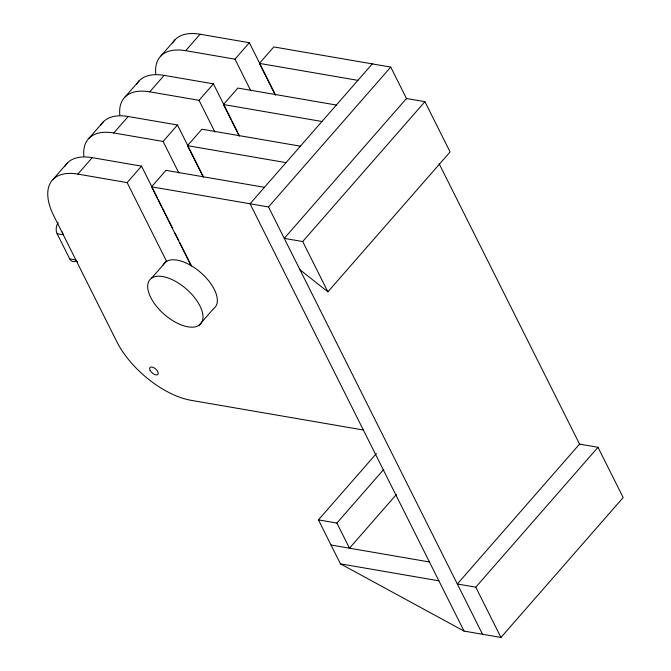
<?xml version="1.0" encoding="UTF-8"?>
<svg xmlns="http://www.w3.org/2000/svg" width="671" height="671" viewBox="0 0 671 671"><rect width="100%" height="100%" fill="white"/><g stroke="black" fill="none" stroke-linecap="round" stroke-linejoin="round"><path stroke-width="1.01" d="M53.101 179.342L67.477 162.877M89.05 138.192L103.426 121.736M124.991 97.052L139.375 80.595M160.939 55.911L175.316 39.455M363.355 430.002L191.134 400.335A67.268 33.6 41.1 0 1 116.754 341.589L53.823 215.903A67.268 33.6 41.1 0 1 77.853 174.108L92.229 157.651L141.522 166.148L157.375 197.794M83.883 156.167A67.268 33.6 41.1 0 1 113.802 132.967L128.178 116.511L177.471 124.999L203.112 176.205M119.824 115.026A67.268 33.6 41.1 0 1 149.742 91.826L164.127 75.37L213.42 83.858L231.134 119.237M155.773 73.885A67.268 33.6 41.1 0 1 185.691 50.686L200.067 34.229L249.36 42.718L275.471 94.854M77.853 174.108L127.146 182.604L141.522 166.148M113.802 132.967L163.095 141.455L177.471 124.999M149.742 91.826L199.035 100.314L213.42 83.858M185.691 50.686L234.984 59.174L249.36 42.718M191.193 265.942L151.571 186.806L165.947 170.35L264.449 187.318M203.363 177.32L187.519 145.666L201.896 129.209L300.39 146.177M239.312 136.179L223.46 104.525L237.844 88.069L336.339 105.037M275.261 95.039L259.409 63.384L273.785 46.928L390.74 67.075L406.693 98.931M151.604 278.146L165.989 261.69M372.288 63.896L250.065 203.774L464.055 631.092L500.96 637.45L623.174 497.563L597.995 447.297L579.551 444.118L457.328 583.996L475.781 587.175L500.96 637.45M151.571 186.806L268.517 206.953L390.74 67.075M199.052 325.267A33.634 16.8 41.1 0 0 175.752 281.493A33.634 16.8 41.1 0 0 151.185 298.36A33.634 16.8 41.1 0 0 199.052 325.267L213.428 308.803A33.634 16.8 41.1 0 0 200.671 272.518A33.634 16.8 41.1 0 0 163.128 265.02M424.928 101.673L406.475 98.494L284.252 238.373L302.705 241.552L424.928 101.673L450.098 151.948L327.884 291.826L299.987 269.792M464.055 631.092L340.465 563.866L318.44 519.882L376.372 453.579M318.44 519.882L336.892 523.061L383.787 469.39M396.376 494.519L349.482 548.19L336.892 523.061M475.781 587.175L597.995 447.297M259.409 63.384L357.911 80.352M223.46 104.525L321.963 121.493M187.519 145.666L286.014 162.634M58.159 222.697A8.413 5.636 -80.2 0 0 57.11 233.701L63.259 234.758A8.413 5.636 -80.2 0 1 62.42 231.931M57.11 233.701L69.7 258.838L75.848 259.895A8.413 5.636 -80.2 0 0 77.417 261.883M331.029 545.011L429.44 561.971M340.465 563.866L438.876 580.818M439.069 163.59L579.853 444.722M234.984 59.174L250.837 90.828M302.705 241.552L327.884 291.826M232.065 121.099L237.19 131.34M238.13 133.202L239.061 135.064M268.517 206.953L482.508 634.271M199.035 100.314L214.888 131.969M163.095 141.455L178.939 173.11M158.306 199.656L162.038 207.104M162.969 208.966L168.094 219.207M169.033 221.069L172.757 228.517M175.089 233.172L178.821 240.621M179.753 242.483L191.411 265.758M127.146 182.604L166.769 261.732M75.563 261.254A8.413 5.636 -80.2 0 1 69.7 258.838M64.81 166.383A67.268 33.6 41.1 0 1 92.229 157.651M100.759 125.242A67.268 33.6 41.1 0 1 128.178 116.511M136.699 84.101A67.268 33.6 41.1 0 1 164.127 75.37M172.648 42.961A67.268 33.6 41.1 0 1 200.067 34.229M150.103 370.3A5.259 2.625 41.1 0 0 157.576 374.695A5.259 2.625 41.1 0 0 154.162 367.893A5.259 2.625 41.1 0 0 150.103 370.3"/></g></svg>
